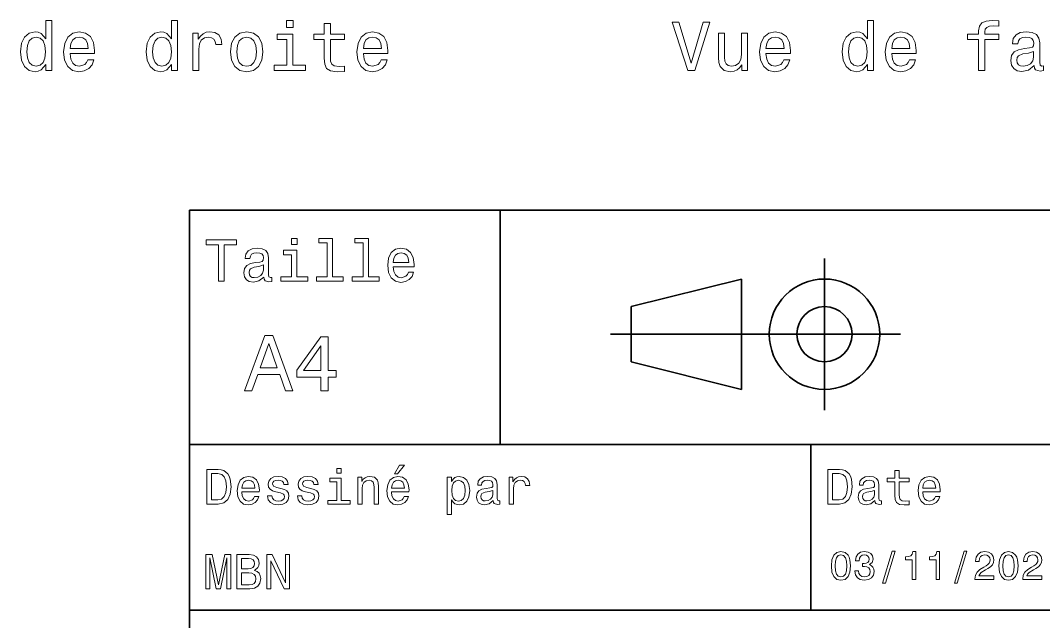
# Model space of a CAD drawing. Extents: x 0 to 297, y 0 to 210.
# Drawn here: x 84.7 to 158.9, y 40.2 to 83.7 of the extents above; entities that cross this region are included whole.
import ezdxf

# ---------------------------------------------------------------- set-up
doc = ezdxf.new("R2010")
doc.units = 0

msp = doc.modelspace()

# ---------------------------------------------------------------- linework, layer by layer
at = {"color": 7, "lineweight": 35}
for p, q in [((97, 10), (97, 70)), ((97, 70), (287, 70)), ((127.5, 61), (148.5, 61)), ((97, 53), (162, 53)), ((97, 41), (162, 41))]:
    msp.add_line(p, q, dxfattribs=at)
at = {"color": 7, "lineweight": 35, "ltscale": 0.425}
msp.add_line((119.5, 53), (119.5, 70), dxfattribs=at)
at = {"color": 7, "lineweight": 35, "ltscale": 0.275}
msp.add_line((143, 55.5), (143, 66.5), dxfattribs=at)
at = {"color": 7, "lineweight": 35, "ltscale": 0.206155}
for p, q in [((129, 63), (137, 65)), ((137, 57), (129, 59))]:
    msp.add_line(p, q, dxfattribs=at)
at = {"color": 7, "lineweight": 35, "ltscale": 0.2}
msp.add_line((137, 65), (137, 57), dxfattribs=at)
at = {"color": 7, "lineweight": 35, "ltscale": 0.1}
msp.add_line((129, 59), (129, 63), dxfattribs=at)
at = {"color": 7, "lineweight": 35, "ltscale": 0.3}
msp.add_line((142, 41), (142, 53), dxfattribs=at)
at = {"color": 7, "lineweight": 13}
for points in [[(86.577972, 80.542397), (86.577972, 80.12381), (87.021774, 80.12381), (87.021774, 83.74485), (86.583008, 83.74485), (86.583008, 82.41848), (86.245117, 82.801765), (86.038345, 82.89254), (85.801315, 82.927841), (85.372635, 82.826981), (85.039787, 82.544556), (84.822922, 82.090668), (84.747276, 81.480438), (84.822922, 80.870209), (85.039787, 80.41127), (85.372635, 80.12381), (85.801315, 80.027992), (86.038345, 80.063293), (86.25016, 80.154068)], [(95.686035, 80.542397), (95.686035, 80.12381), (96.129845, 80.12381), (96.129845, 83.74485), (95.691086, 83.74485), (95.691086, 82.41848), (95.353188, 82.801765), (95.146416, 82.89254), (94.909378, 82.927841), (94.480705, 82.826981), (94.147858, 82.544556), (93.931, 82.090668), (93.855347, 81.480438), (93.931, 80.870209), (94.147858, 80.41127), (94.480705, 80.12381), (94.909378, 80.027992), (95.146416, 80.063293), (95.358231, 80.154068)], [(104.501602, 83.74485), (104.032578, 83.74485), (104.032578, 83.240524), (104.501602, 83.240524)], [(106.760963, 82.363007), (106.760963, 81.006378), (106.791222, 80.567612), (106.932434, 80.265022), (107.214859, 80.088509), (107.693962, 80.027992), (108.21846, 80.053207), (108.21846, 80.436493), (107.835175, 80.406227), (107.487183, 80.446579), (107.300591, 80.572655), (107.219894, 80.78447), (107.204773, 81.082024), (107.204773, 82.363007), (108.21846, 82.363007), (108.21846, 82.741241), (107.204773, 82.741241), (107.204773, 83.533035), (106.760963, 83.533035), (106.760963, 82.741241), (105.994392, 82.741241), (105.994392, 82.363007)], [(134.222336, 83.628853), (133.344803, 80.648308), (132.442078, 83.628853), (131.962967, 83.628853), (133.092651, 80.12381), (133.59697, 80.12381), (134.701431, 83.628853)], [(146.109222, 80.542397), (146.109222, 80.12381), (146.553024, 80.12381), (146.553024, 83.74485), (146.114258, 83.74485), (146.114258, 82.41848), (145.776367, 82.801765), (145.569595, 82.89254), (145.332565, 82.927841), (144.903885, 82.826981), (144.57103, 82.544556), (144.354172, 82.090668), (144.278534, 81.480438), (144.354172, 80.870209), (144.57103, 80.41127), (144.903885, 80.12381), (145.332565, 80.027992), (145.569595, 80.063293), (145.781403, 80.154068)], [(154.168304, 82.363007), (154.168304, 80.12381), (154.612106, 80.12381), (154.612106, 82.363007), (155.620743, 82.363007), (155.620743, 82.741241), (154.612106, 82.741241), (154.612106, 82.907669), (154.6474, 83.109398), (154.763397, 83.245567), (154.960083, 83.326256), (155.242508, 83.356522), (155.620743, 83.336349), (155.620743, 83.719635), (155.141632, 83.74485), (154.707916, 83.699455), (154.405334, 83.563293), (154.22377, 83.326256), (154.168304, 82.988365), (154.168304, 82.741241), (153.356339, 82.741241), (153.356339, 82.363007)], [(85.876961, 82.529427), (86.169464, 82.458824), (86.391373, 82.262138), (86.522491, 81.934326), (86.572922, 81.480438), (86.522491, 81.021507), (86.391373, 80.693695), (86.169464, 80.491966), (85.876961, 80.426407), (85.599579, 80.491966), (85.387764, 80.693695), (85.246559, 81.02655), (85.201164, 81.480438), (85.246559, 81.929283), (85.387764, 82.257095), (85.599579, 82.458824)], [(88.338058, 81.349312), (90.113274, 81.349312), (90.118317, 81.556084), (90.037621, 82.136055), (89.81572, 82.569778), (89.462692, 82.832024), (88.993675, 82.927841), (88.534744, 82.826981), (88.181717, 82.544556), (87.954773, 82.085625), (87.874077, 81.480438), (87.94973, 80.860123), (88.176674, 80.406227), (88.524658, 80.12381), (88.978546, 80.027992), (89.371918, 80.093552), (89.694687, 80.265022), (89.931717, 80.537354), (90.067886, 80.900467), (89.62912, 80.900467), (89.538345, 80.698738), (89.407219, 80.54744), (89.034019, 80.426407), (88.746559, 80.48188), (88.529694, 80.658394), (88.388489, 80.945854), (88.338058, 81.334183)], [(88.338058, 81.722511), (88.393532, 82.070496), (88.529694, 82.327698), (88.736465, 82.484039), (89.008804, 82.539513), (89.276093, 82.484039), (89.482864, 82.327698), (89.608948, 82.070496), (89.654335, 81.722511)], [(94.985031, 82.529427), (95.277542, 82.458824), (95.499435, 82.262138), (95.630562, 81.934326), (95.681, 81.480438), (95.630562, 81.021507), (95.499435, 80.693695), (95.277542, 80.491966), (94.985031, 80.426407), (94.707657, 80.491966), (94.495834, 80.693695), (94.35463, 81.02655), (94.309235, 81.480438), (94.35463, 81.929283), (94.495834, 82.257095), (94.707657, 82.458824)], [(97.22422, 80.12381), (97.66803, 80.12381), (97.66803, 81.672081), (97.713417, 82.04528), (97.849579, 82.312569), (98.071487, 82.473953), (98.369034, 82.529427), (98.590935, 82.494125), (98.757362, 82.393265), (98.858231, 82.221794), (98.893532, 81.989807), (99.342377, 81.989807), (99.28186, 82.398308), (99.115433, 82.690811), (98.838058, 82.867325), (98.459816, 82.927841), (98.202606, 82.887497), (97.980705, 82.786636), (97.784019, 82.615166), (97.627678, 82.383179), (97.627678, 82.832024), (97.22422, 82.832024)], [(99.962692, 81.475395), (100.043388, 80.860123), (100.275375, 80.406227), (100.643532, 80.12381), (101.137764, 80.027992), (101.626961, 80.12381), (101.995117, 80.401184), (102.227104, 80.85508), (102.312836, 81.475395), (102.227104, 82.090668), (101.995117, 82.549599), (101.626961, 82.826981), (101.137764, 82.927841), (100.643532, 82.826981), (100.275375, 82.544556), (100.043388, 82.090668)], [(100.41658, 81.480438), (100.461975, 81.934326), (100.60318, 82.262138), (100.830132, 82.463867), (101.137764, 82.53447), (101.440361, 82.463867), (101.667305, 82.267181), (101.808517, 81.934326), (101.858948, 81.480438), (101.808517, 81.021507), (101.667305, 80.688652), (101.440361, 80.486923), (101.137764, 80.421364), (100.830132, 80.486923), (100.60318, 80.688652), (100.461975, 81.021507)], [(104.486465, 80.497009), (104.486465, 82.741241), (103.346695, 82.741241), (103.346695, 82.363007), (104.042664, 82.363007), (104.042664, 80.497009), (103.134888, 80.497009), (103.134888, 80.12381), (105.404335, 80.12381), (105.404335, 80.497009)], [(109.59021, 81.349312), (111.365433, 81.349312), (111.370468, 81.556084), (111.28978, 82.136055), (111.067879, 82.569778), (110.714851, 82.832024), (110.245834, 82.927841), (109.786896, 82.826981), (109.433868, 82.544556), (109.206924, 82.085625), (109.126236, 81.480438), (109.201889, 80.860123), (109.428833, 80.406227), (109.77681, 80.12381), (110.230698, 80.027992), (110.624077, 80.093552), (110.946838, 80.265022), (111.183868, 80.537354), (111.320038, 80.900467), (110.881279, 80.900467), (110.790497, 80.698738), (110.659378, 80.54744), (110.286179, 80.426407), (109.998718, 80.48188), (109.78186, 80.658394), (109.64064, 80.945854), (109.59021, 81.334183)], [(109.59021, 81.722511), (109.645691, 82.070496), (109.78186, 82.327698), (109.988632, 82.484039), (110.260963, 82.539513), (110.528259, 82.484039), (110.735031, 82.327698), (110.861107, 82.070496), (110.906494, 81.722511)], [(137.424774, 82.832024), (136.980972, 82.832024), (136.980972, 81.268623), (136.930542, 80.90551), (136.784286, 80.643265), (136.557343, 80.48188), (136.259796, 80.43145), (136.022766, 80.471794), (135.87146, 80.592827), (135.785736, 80.799599), (135.765564, 81.09211), (135.765564, 82.832024), (135.321747, 82.832024), (135.321747, 81.051765), (135.336884, 80.693695), (135.432709, 80.396141), (135.72522, 80.12381), (136.194229, 80.027992), (136.446396, 80.063293), (136.663254, 80.154068), (136.849854, 80.31041), (137.001144, 80.537354), (137.001144, 80.12381), (137.424774, 80.12381)], [(138.76123, 81.349312), (140.536453, 81.349312), (140.541489, 81.556084), (140.4608, 82.136055), (140.238907, 82.569778), (139.88588, 82.832024), (139.416855, 82.927841), (138.957916, 82.826981), (138.604889, 82.544556), (138.377945, 82.085625), (138.297256, 81.480438), (138.37291, 80.860123), (138.599854, 80.406227), (138.94783, 80.12381), (139.401733, 80.027992), (139.795105, 80.093552), (140.117859, 80.265022), (140.354889, 80.537354), (140.491058, 80.900467), (140.052307, 80.900467), (139.961517, 80.698738), (139.830399, 80.54744), (139.457199, 80.426407), (139.169739, 80.48188), (138.952881, 80.658394), (138.811661, 80.945854), (138.76123, 81.334183)], [(138.76123, 81.722511), (138.816711, 82.070496), (138.952881, 82.327698), (139.159653, 82.484039), (139.431992, 82.539513), (139.69928, 82.484039), (139.906052, 82.327698), (140.032135, 82.070496), (140.077515, 81.722511)], [(145.408203, 82.529427), (145.700714, 82.458824), (145.922623, 82.262138), (146.053741, 81.934326), (146.104172, 81.480438), (146.053741, 81.021507), (145.922623, 80.693695), (145.700714, 80.491966), (145.408203, 80.426407), (145.130829, 80.491966), (144.919022, 80.693695), (144.777802, 81.02655), (144.732422, 81.480438), (144.777802, 81.929283), (144.919022, 82.257095), (145.130829, 82.458824)], [(147.869308, 81.349312), (149.644516, 81.349312), (149.649567, 81.556084), (149.568878, 82.136055), (149.34697, 82.569778), (148.993942, 82.832024), (148.524933, 82.927841), (148.065994, 82.826981), (147.712967, 82.544556), (147.486023, 82.085625), (147.405334, 81.480438), (147.480972, 80.860123), (147.707916, 80.406227), (148.055908, 80.12381), (148.509796, 80.027992), (148.903168, 80.093552), (149.225937, 80.265022), (149.462967, 80.537354), (149.599136, 80.900467), (149.16037, 80.900467), (149.069595, 80.698738), (148.938477, 80.54744), (148.565277, 80.426407), (148.277802, 80.48188), (148.060944, 80.658394), (147.919739, 80.945854), (147.869308, 81.334183)], [(147.869308, 81.722511), (147.924774, 82.070496), (148.060944, 82.327698), (148.267715, 82.484039), (148.540054, 82.539513), (148.807343, 82.484039), (149.014114, 82.327698), (149.140198, 82.070496), (149.185593, 81.722511)], [(158.19783, 80.476837), (158.19783, 80.461708), (158.223053, 80.290237), (158.298706, 80.169197), (158.616425, 80.07338), (158.863541, 80.113724), (158.863541, 80.456665), (158.757629, 80.441536), (158.616425, 80.507095), (158.591202, 80.708824), (158.591202, 82.11084), (158.530685, 82.46891), (158.354172, 82.721069), (158.046539, 82.872368), (157.612823, 82.927841), (157.189194, 82.867325), (156.876511, 82.695854), (156.679825, 82.428566), (156.614258, 82.075539), (156.614258, 82.04528), (157.01268, 82.04528), (157.047974, 82.257095), (157.158936, 82.408394), (157.340485, 82.499168), (157.597687, 82.53447), (157.844818, 82.509254), (158.021317, 82.433609), (158.127228, 82.302483), (158.162537, 82.120926), (158.142365, 81.909111), (158.061676, 81.803207), (157.85994, 81.752769), (157.481689, 81.712425), (157.047974, 81.621651), (156.740341, 81.460266), (156.558792, 81.208107), (156.503311, 80.834908), (156.553741, 80.502052), (156.710083, 80.254936), (156.96225, 80.098595), (157.310226, 80.043121), (157.779251, 80.149025)], [(158.1474, 81.071938), (158.086884, 80.809692), (157.925507, 80.607956), (157.683426, 80.476837), (157.38588, 80.43145), (157.194229, 80.456665), (157.05806, 80.537354), (156.972336, 80.678566), (156.947113, 80.875252), (156.967285, 81.051765), (157.047974, 81.177841), (157.370743, 81.319054), (157.779251, 81.37957), (158.1474, 81.50061)], [(99.102303, 64.837173), (99.5, 64.837173), (99.5, 67.47406), (100.407784, 67.47406), (100.407784, 67.837173), (98.190201, 67.837173), (98.190201, 67.47406), (99.102303, 67.47406)], [(104.786743, 67.940918), (104.384727, 67.940918), (104.384727, 67.508644), (104.786743, 67.508644)], [(106.969742, 67.621033), (106.969742, 65.157059), (106.187317, 65.157059), (106.187317, 64.837173), (108.128242, 64.837173), (108.128242, 65.157059), (107.350143, 65.157059), (107.350143, 67.940918), (106.373199, 67.940918), (106.373199, 67.621033)], [(109.572044, 67.621033), (109.572044, 65.157059), (108.789627, 65.157059), (108.789627, 64.837173), (110.730545, 64.837173), (110.730545, 65.157059), (109.952454, 65.157059), (109.952454, 67.940918), (108.975502, 67.940918), (108.975502, 67.621033)], [(102.387611, 65.139771), (102.387611, 65.126801), (102.409225, 64.979828), (102.47406, 64.876076), (102.746399, 64.793945), (102.958214, 64.828529), (102.958214, 65.122475), (102.867432, 65.109505), (102.746399, 65.165703), (102.724785, 65.338615), (102.724785, 66.540344), (102.672913, 66.84726), (102.521614, 67.0634), (102.257927, 67.193085), (101.886169, 67.240631), (101.523056, 67.188759), (101.255043, 67.041786), (101.086456, 66.812675), (101.030258, 66.510086), (101.030258, 66.484146), (101.371758, 66.484146), (101.402016, 66.665703), (101.497116, 66.795387), (101.65274, 66.873199), (101.873199, 66.903458), (102.085014, 66.881844), (102.236313, 66.817001), (102.327087, 66.704605), (102.357346, 66.548988), (102.340057, 66.367432), (102.270897, 66.276657), (102.097984, 66.233429), (101.773773, 66.198845), (101.402016, 66.121033), (101.138329, 65.982704), (100.982712, 65.766571), (100.935158, 65.446686), (100.978386, 65.161385), (101.112389, 64.949562), (101.328529, 64.815559), (101.626801, 64.768013), (102.028816, 64.858788)], [(104.773773, 65.157059), (104.773773, 67.080688), (103.796829, 67.080688), (103.796829, 66.756485), (104.393372, 66.756485), (104.393372, 65.157059), (103.615273, 65.157059), (103.615273, 64.837173), (105.560516, 64.837173), (105.560516, 65.157059)], [(111.750717, 65.887604), (113.272339, 65.887604), (113.276657, 66.064842), (113.207497, 66.561958), (113.017288, 66.933716), (112.714699, 67.158501), (112.312683, 67.240631), (111.919312, 67.154175), (111.616714, 66.912102), (111.422188, 66.51873), (111.353027, 66), (111.41787, 65.4683), (111.612396, 65.079247), (111.91066, 64.837173), (112.299713, 64.755043), (112.636887, 64.811234), (112.913544, 64.958214), (113.116714, 65.191643), (113.233429, 65.502876), (112.857346, 65.502876), (112.779541, 65.329971), (112.667145, 65.200287), (112.34726, 65.096542), (112.100868, 65.144089), (111.914986, 65.295387), (111.793945, 65.541786), (111.750717, 65.874634)], [(111.750717, 66.207489), (111.798271, 66.50576), (111.914986, 66.726219), (112.092216, 66.860229), (112.325653, 66.907776), (112.554756, 66.860229), (112.731987, 66.726219), (112.840057, 66.50576), (112.878967, 66.207489)], [(102.344383, 65.649857), (102.292511, 65.425072), (102.154182, 65.252159), (101.946686, 65.139771), (101.691643, 65.100861), (101.527374, 65.122475), (101.41066, 65.191643), (101.337173, 65.312675), (101.315559, 65.481262), (101.332855, 65.632561), (101.402016, 65.740631), (101.678673, 65.861671), (102.028816, 65.913544), (102.344383, 66.017288)], [(100.982712, 56.9049), (101.51297, 56.9049), (101.933716, 58.080692), (103.530258, 58.080692), (103.951012, 56.9049), (104.492798, 56.9049), (103.028816, 60.910664), (102.440926, 60.910664)], [(106.521614, 56.9049), (107.040344, 56.9049), (107.040344, 57.896255), (107.610954, 57.896255), (107.610954, 58.357349), (107.040344, 58.357349), (107.040344, 60.818443), (106.515854, 60.818443), (104.763687, 58.403458), (104.763687, 57.896255), (106.521614, 57.896255)], [(102.118156, 58.570606), (102.734871, 60.334293), (103.351585, 58.570606)], [(105.247841, 58.357349), (106.521614, 60.149857), (106.521614, 58.357349)], [(99.080688, 51.190563), (98.248558, 51.190563), (98.248558, 48.690563), (99.080688, 48.690563), (99.473343, 48.769814), (99.765129, 49.011169), (99.945244, 49.40382), (100.010086, 49.940563), (99.952446, 50.488113), (99.880402, 50.70425), (99.779541, 50.877163), (99.487755, 51.111313), (99.296829, 51.168949)], [(107.992798, 51.27702), (107.657784, 51.27702), (107.657784, 50.916786), (107.992798, 50.916786)], [(111.84726, 50.88797), (112.059799, 50.88797), (112.560516, 51.500362), (112.207489, 51.500362)], [(144.080688, 51.190563), (143.248566, 51.190563), (143.248566, 48.690563), (144.080688, 48.690563), (144.473343, 48.769814), (144.765137, 49.011169), (144.945251, 49.40382), (145.010086, 49.940563), (144.952454, 50.488113), (144.880402, 50.70425), (144.779541, 50.877163), (144.487747, 51.111313), (144.296829, 51.168949)], [(99.055473, 50.891571), (99.329254, 50.837536), (99.516571, 50.671829), (99.628242, 50.376442), (99.664268, 49.940563), (99.624641, 49.519093), (99.51297, 49.223705), (99.322044, 49.047192), (99.055473, 48.989555), (98.583572, 48.989555), (98.583572, 50.891571)], [(100.784584, 49.565922), (102.052597, 49.565922), (102.056198, 49.713619), (101.998558, 50.127884), (101.840057, 50.437683), (101.587898, 50.625), (101.252884, 50.693443), (100.925072, 50.621399), (100.672913, 50.41967), (100.510803, 50.091862), (100.453171, 49.659584), (100.507202, 49.216499), (100.669312, 48.892292), (100.91787, 48.690563), (101.242073, 48.62212), (101.523056, 48.668949), (101.753601, 48.791428), (101.922913, 48.98595), (102.020172, 49.245319), (101.706772, 49.245319), (101.64193, 49.101227), (101.548271, 48.993156), (101.2817, 48.9067), (101.07637, 48.946327), (100.921471, 49.072407), (100.820602, 49.27774), (100.784584, 49.555115)], [(100.784584, 49.832493), (100.824211, 50.081055), (100.921471, 50.264771), (101.069168, 50.376442), (101.263687, 50.416069), (101.454613, 50.376442), (101.602303, 50.264771), (101.69236, 50.081055), (101.724785, 49.832493)], [(103.623199, 49.818085), (103.317001, 49.890129), (103.090057, 49.972984), (103.014412, 50.142292), (103.036026, 50.261169), (103.111671, 50.347622), (103.234146, 50.401657), (103.41066, 50.423271), (103.579971, 50.401657), (103.713257, 50.336815), (103.799713, 50.239555), (103.835732, 50.109871), (104.145531, 50.109871), (104.145531, 50.117077), (104.091499, 50.351227), (103.943802, 50.534943), (103.713257, 50.650219), (103.41066, 50.693443), (103.104469, 50.650219), (102.881126, 50.531342), (102.740631, 50.354828), (102.697403, 50.131485), (102.729828, 49.915348), (102.830688, 49.76405), (102.996399, 49.655983), (103.237755, 49.580334), (103.590775, 49.493877), (103.806915, 49.40382), (103.864555, 49.331772), (103.886169, 49.223705), (103.853745, 49.09042), (103.767288, 48.989555), (103.626801, 48.924713), (103.439484, 48.903099), (103.241356, 48.924713), (103.09726, 49.000362), (103, 49.122841), (102.960373, 49.292149), (102.654175, 49.292149), (102.704613, 49.003963), (102.852303, 48.795029), (103.086456, 48.668949), (103.41066, 48.62212), (103.749283, 48.668949), (103.997841, 48.795029), (104.149139, 48.996758), (104.203171, 49.259727), (104.163544, 49.486671), (104.051872, 49.641571), (103.868156, 49.742435)], [(105.791786, 49.818085), (105.485588, 49.890129), (105.258644, 49.972984), (105.182999, 50.142292), (105.204613, 50.261169), (105.280258, 50.347622), (105.40274, 50.401657), (105.579254, 50.423271), (105.748558, 50.401657), (105.881844, 50.336815), (105.9683, 50.239555), (106.004326, 50.109871), (106.314117, 50.109871), (106.314117, 50.117077), (106.260086, 50.351227), (106.112396, 50.534943), (105.881844, 50.650219), (105.579254, 50.693443), (105.273056, 50.650219), (105.049713, 50.531342), (104.909225, 50.354828), (104.865997, 50.131485), (104.898415, 49.915348), (104.999283, 49.76405), (105.164986, 49.655983), (105.406342, 49.580334), (105.759369, 49.493877), (105.975502, 49.40382), (106.033142, 49.331772), (106.054756, 49.223705), (106.022339, 49.09042), (105.935883, 48.989555), (105.795387, 48.924713), (105.60807, 48.903099), (105.409943, 48.924713), (105.265854, 49.000362), (105.168587, 49.122841), (105.12896, 49.292149), (104.822769, 49.292149), (104.873199, 49.003963), (105.020897, 48.795029), (105.255043, 48.668949), (105.579254, 48.62212), (105.91787, 48.668949), (106.166428, 48.795029), (106.317726, 48.996758), (106.371758, 49.259727), (106.33213, 49.486671), (106.220459, 49.641571), (106.036743, 49.742435)], [(107.981987, 48.957134), (107.981987, 50.560158), (107.16787, 50.560158), (107.16787, 50.289986), (107.664986, 50.289986), (107.664986, 48.957134), (107.016571, 48.957134), (107.016571, 48.690563), (108.637611, 48.690563), (108.637611, 48.957134)], [(109.181557, 48.690563), (109.498558, 48.690563), (109.498558, 49.807278), (109.530983, 50.063042), (109.635445, 50.250362), (109.797546, 50.365635), (110.013687, 50.408863), (110.1866, 50.372841), (110.29467, 50.275578), (110.348701, 50.113472), (110.366714, 49.897335), (110.366714, 48.690563), (110.683716, 48.690563), (110.683716, 49.962177), (110.669312, 50.217941), (110.604469, 50.430477), (110.39193, 50.625), (110.060516, 50.693443), (109.876801, 50.668228), (109.721901, 50.599785), (109.588615, 50.484512), (109.484146, 50.329613), (109.484146, 50.625), (109.181557, 50.625)], [(111.627518, 49.565922), (112.895531, 49.565922), (112.899132, 49.713619), (112.841499, 50.127884), (112.682999, 50.437683), (112.430832, 50.625), (112.095825, 50.693443), (111.768013, 50.621399), (111.515854, 50.41967), (111.353745, 50.091862), (111.296112, 49.659584), (111.350143, 49.216499), (111.512245, 48.892292), (111.760803, 48.690563), (112.085014, 48.62212), (112.365997, 48.668949), (112.596542, 48.791428), (112.765854, 48.98595), (112.863113, 49.245319), (112.549713, 49.245319), (112.484871, 49.101227), (112.391212, 48.993156), (112.124641, 48.9067), (111.919312, 48.946327), (111.764412, 49.072407), (111.663544, 49.27774), (111.627518, 49.555115)], [(111.627518, 49.832493), (111.667145, 50.081055), (111.764412, 50.264771), (111.912102, 50.376442), (112.106628, 50.416069), (112.297546, 50.376442), (112.445244, 50.264771), (112.535301, 50.081055), (112.567726, 49.832493)], [(115.986313, 50.326012), (115.986313, 50.625), (115.669312, 50.625), (115.669312, 47.941284), (115.986313, 47.941284), (115.986313, 48.98595), (116.097984, 48.816643), (116.22406, 48.704971), (116.541069, 48.62212), (116.843658, 48.690563), (117.081413, 48.895893), (117.236313, 49.2201), (117.293945, 49.659584), (117.236313, 50.095463), (117.081413, 50.41967), (116.843658, 50.621399), (116.541069, 50.693443), (116.368156, 50.671829), (116.220459, 50.603386), (116.094383, 50.488113)], [(116.48703, 48.9067), (116.274498, 48.953533), (116.119598, 49.097622), (116.022339, 49.331772), (115.989914, 49.659584), (116.022339, 49.983791), (116.119598, 50.217941), (116.274498, 50.358429), (116.48703, 50.408863), (116.681557, 50.358429), (116.836456, 50.21434), (116.933716, 49.98019), (116.969742, 49.659584), (116.933716, 49.335377), (116.836456, 49.097622), (116.681557, 48.953533)], [(119.005043, 48.942726), (119.005043, 48.931919), (119.023056, 48.809441), (119.077087, 48.722984), (119.304031, 48.654541), (119.480545, 48.683357), (119.480545, 48.928314), (119.4049, 48.917507), (119.304031, 48.96434), (119.286026, 49.108429), (119.286026, 50.109871), (119.242798, 50.365635), (119.116714, 50.54575), (118.896973, 50.65382), (118.587173, 50.693443), (118.284584, 50.650219), (118.061241, 50.52774), (117.920746, 50.336815), (117.873917, 50.084656), (117.873917, 50.063042), (118.158501, 50.063042), (118.183716, 50.21434), (118.26297, 50.322407), (118.392654, 50.387249), (118.57637, 50.412464), (118.752884, 50.394455), (118.878967, 50.34042), (118.954613, 50.246758), (118.979828, 50.117077), (118.965416, 49.965778), (118.907784, 49.890129), (118.763687, 49.854107), (118.493515, 49.825291), (118.183716, 49.760448), (117.963974, 49.645176), (117.834297, 49.465057), (117.79467, 49.19849), (117.830688, 48.960735), (117.942368, 48.784222), (118.122482, 48.67255), (118.37104, 48.632927), (118.706055, 48.708576)], [(120.143372, 48.690563), (120.460373, 48.690563), (120.460373, 49.796471), (120.492798, 50.063042), (120.590057, 50.253963), (120.748558, 50.369236), (120.961098, 50.408863), (121.119598, 50.383648), (121.238472, 50.3116), (121.310516, 50.189121), (121.335739, 50.023415), (121.656342, 50.023415), (121.613113, 50.315205), (121.49424, 50.524136), (121.296112, 50.650219), (121.02594, 50.693443), (120.842224, 50.664627), (120.683716, 50.592579), (120.543228, 50.4701), (120.431557, 50.304398), (120.431557, 50.625), (120.143372, 50.625)], [(144.055481, 50.891571), (144.329254, 50.837536), (144.516571, 50.671829), (144.628235, 50.376442), (144.664261, 49.940563), (144.624634, 49.519093), (144.51297, 49.223705), (144.322052, 49.047192), (144.055481, 48.989555), (143.583572, 48.989555), (143.583572, 50.891571)], [(146.656342, 48.942726), (146.656342, 48.931919), (146.674347, 48.809441), (146.728394, 48.722984), (146.955338, 48.654541), (147.131851, 48.683357), (147.131851, 48.928314), (147.056198, 48.917507), (146.955338, 48.96434), (146.937317, 49.108429), (146.937317, 50.109871), (146.894089, 50.365635), (146.768005, 50.54575), (146.548264, 50.65382), (146.23848, 50.693443), (145.935883, 50.650219), (145.71254, 50.52774), (145.572052, 50.336815), (145.525223, 50.084656), (145.525223, 50.063042), (145.809799, 50.063042), (145.835022, 50.21434), (145.914261, 50.322407), (146.043945, 50.387249), (146.227661, 50.412464), (146.404175, 50.394455), (146.530258, 50.34042), (146.605911, 50.246758), (146.631119, 50.117077), (146.616714, 49.965778), (146.559082, 49.890129), (146.414978, 49.854107), (146.144806, 49.825291), (145.835022, 49.760448), (145.61528, 49.645176), (145.485596, 49.465057), (145.445969, 49.19849), (145.481995, 48.960735), (145.593658, 48.784222), (145.773773, 48.67255), (146.022339, 48.632927), (146.357346, 48.708576)], [(148.100861, 50.289986), (148.100861, 49.320965), (148.122482, 49.007565), (148.223343, 48.791428), (148.425079, 48.665348), (148.767288, 48.62212), (149.141937, 48.640129), (149.141937, 48.913906), (148.868149, 48.892292), (148.619598, 48.921112), (148.486313, 49.011169), (148.42868, 49.162464), (148.417862, 49.375), (148.417862, 50.289986), (149.141937, 50.289986), (149.141937, 50.560158), (148.417862, 50.560158), (148.417862, 51.125721), (148.100861, 51.125721), (148.100861, 50.560158), (147.553314, 50.560158), (147.553314, 50.289986)], [(150.121765, 49.565922), (151.389771, 49.565922), (151.393372, 49.713619), (151.335739, 50.127884), (151.177231, 50.437683), (150.925079, 50.625), (150.590057, 50.693443), (150.262253, 50.621399), (150.010086, 50.41967), (149.847977, 50.091862), (149.790344, 49.659584), (149.844376, 49.216499), (150.006485, 48.892292), (150.255051, 48.690563), (150.579254, 48.62212), (150.860229, 48.668949), (151.090775, 48.791428), (151.260086, 48.98595), (151.357346, 49.245319), (151.043945, 49.245319), (150.979111, 49.101227), (150.885452, 48.993156), (150.618881, 48.9067), (150.413544, 48.946327), (150.258652, 49.072407), (150.157776, 49.27774), (150.121765, 49.555115)], [(150.121765, 49.832493), (150.161377, 50.081055), (150.258652, 50.264771), (150.406342, 50.376442), (150.600861, 50.416069), (150.791794, 50.376442), (150.939484, 50.264771), (151.029541, 50.081055), (151.061966, 49.832493)], [(118.969025, 49.367798), (118.925797, 49.180477), (118.810516, 49.036385), (118.637611, 48.942726), (118.425072, 48.910305), (118.288185, 48.928314), (118.190926, 48.98595), (118.129684, 49.086815), (118.111671, 49.227306), (118.126083, 49.353386), (118.183716, 49.443443), (118.414268, 49.544312), (118.706055, 49.587536), (118.969025, 49.673992)], [(146.620316, 49.367798), (146.577087, 49.180477), (146.461823, 49.036385), (146.28891, 48.942726), (146.07637, 48.910305), (145.939484, 48.928314), (145.842224, 48.98595), (145.780975, 49.086815), (145.76297, 49.227306), (145.777374, 49.353386), (145.835022, 49.443443), (146.065567, 49.544312), (146.357346, 49.587536), (146.620316, 49.673992)], [(143.498566, 44.201729), (143.541794, 43.749279), (143.677231, 43.426514), (143.893372, 43.230549), (144.193085, 43.167149), (144.489914, 43.230549), (144.706055, 43.426514), (144.838623, 43.749279), (144.884735, 44.201729), (144.838623, 44.651299), (144.783859, 44.829971), (144.706055, 44.976948), (144.489914, 45.172913), (144.193085, 45.239193), (143.893372, 45.172913), (143.677231, 44.974064), (143.541794, 44.651299)], [(145.201736, 43.853027), (145.201736, 43.832855), (145.247849, 43.556198), (145.383286, 43.348705), (145.596542, 43.216141), (145.878967, 43.167149), (146.17868, 43.216141), (146.403458, 43.342941), (146.547562, 43.54467), (146.599426, 43.804035), (146.57637, 43.974064), (146.51297, 44.112392), (146.409225, 44.219021), (146.270905, 44.296829), (146.458221, 44.45245), (146.524506, 44.700291), (146.481277, 44.925072), (146.357361, 45.0951), (146.155624, 45.201729), (145.878967, 45.239193), (145.619598, 45.193085), (145.420761, 45.066284), (145.291077, 44.864555), (145.247849, 44.596542), (145.247849, 44.57637), (145.504333, 44.57637), (145.52739, 44.760807), (145.60231, 44.893372), (145.723343, 44.974064), (145.893372, 45.002884), (146.043228, 44.979828), (146.15274, 44.919308), (146.219025, 44.821327), (146.244965, 44.688763), (146.219025, 44.54755), (146.149857, 44.45245), (146.028824, 44.394814), (145.864563, 44.377522), (145.752167, 44.380405), (145.752167, 44.15274), (145.893372, 44.158501), (146.074936, 44.132565), (146.210373, 44.0634), (146.291077, 43.951008), (146.319885, 43.804035), (146.288193, 43.63689), (146.20462, 43.51297), (146.072052, 43.435158), (145.896255, 43.409222), (145.714706, 43.438042), (145.582138, 43.524498), (145.498566, 43.662827), (145.466858, 43.853027)], [(147.213257, 42.956772), (147.412109, 42.956772), (148.109512, 45.279541), (147.907791, 45.279541)], [(149.345825, 43.224785), (149.608078, 43.224785), (149.608078, 45.239193), (149.412109, 45.239193), (149.360229, 45.0634), (149.256485, 44.945248), (149.097992, 44.876083), (148.878967, 44.853027), (148.878967, 44.648415), (149.345825, 44.648415)], [(151.080688, 43.224785), (151.342941, 43.224785), (151.342941, 45.239193), (151.146973, 45.239193), (151.095108, 45.0634), (150.991364, 44.945248), (150.832855, 44.876083), (150.613831, 44.853027), (150.613831, 44.648415), (151.080688, 44.648415)], [(152.417877, 42.956772), (152.616714, 42.956772), (153.314133, 45.279541), (153.112396, 45.279541)], [(153.899139, 43.224785), (155.273773, 43.224785), (155.273773, 43.472622), (154.187317, 43.472622), (154.247849, 43.60807), (154.351593, 43.720463), (154.671478, 43.925072), (154.841507, 44.011528), (155.031708, 44.135448), (155.167145, 44.279541), (155.244965, 44.44957), (155.273773, 44.642651), (155.224792, 44.884727), (155.08934, 45.074928), (154.881851, 45.195965), (154.613831, 45.239193), (154.337173, 45.190201), (154.126801, 45.054756), (153.991364, 44.838619), (153.945251, 44.553314), (153.945251, 44.51297), (154.207504, 44.51297), (154.207504, 44.536022), (154.233429, 44.731991), (154.311249, 44.876083), (154.435165, 44.9683), (154.599426, 45), (154.766571, 44.971184), (154.890488, 44.899136), (154.971191, 44.786743), (155, 44.645535), (154.979828, 44.51297), (154.925079, 44.400578), (154.832855, 44.302593), (154.706055, 44.216141), (154.536026, 44.12392), (154.253601, 43.945248), (154.054764, 43.755043), (153.9366, 43.524498), (153.899139, 43.233429)], [(155.642654, 44.201729), (155.685883, 43.749279), (155.821335, 43.426514), (156.037476, 43.230549), (156.337173, 43.167149), (156.634003, 43.230549), (156.850143, 43.426514), (156.982712, 43.749279), (157.028824, 44.201729), (156.982712, 44.651299), (156.927963, 44.829971), (156.850143, 44.976948), (156.634003, 45.172913), (156.337173, 45.239193), (156.037476, 45.172913), (155.821335, 44.974064), (155.685883, 44.651299)], [(157.368881, 43.224785), (158.743515, 43.224785), (158.743515, 43.472622), (157.657059, 43.472622), (157.71759, 43.60807), (157.821335, 43.720463), (158.14122, 43.925072), (158.311249, 44.011528), (158.50145, 44.135448), (158.636887, 44.279541), (158.714706, 44.44957), (158.743515, 44.642651), (158.694534, 44.884727), (158.559082, 45.074928), (158.351593, 45.195965), (158.083572, 45.239193), (157.806915, 45.190201), (157.596542, 45.054756), (157.461105, 44.838619), (157.414993, 44.553314), (157.414993, 44.51297), (157.677231, 44.51297), (157.677231, 44.536022), (157.703171, 44.731991), (157.780991, 44.876083), (157.904907, 44.9683), (158.069168, 45), (158.236313, 44.971184), (158.360229, 44.899136), (158.440918, 44.786743), (158.469742, 44.645535), (158.44957, 44.51297), (158.394821, 44.400578), (158.302597, 44.302593), (158.175797, 44.216141), (158.005768, 44.12392), (157.723343, 43.945248), (157.524506, 43.755043), (157.406342, 43.524498), (157.368881, 43.233429)], [(98.183716, 42.530979), (98.461098, 42.530979), (98.461098, 44.80043), (98.929398, 42.530979), (99.239197, 42.530979), (99.703888, 44.80043), (99.703888, 42.530979), (99.984871, 42.530979), (99.984871, 45.030979), (99.545387, 45.030979), (99.084297, 42.826366), (98.626801, 45.030979), (98.183716, 45.030979)], [(101.703171, 43.881844), (101.95533, 44.090778), (102.020172, 44.231266), (102.041786, 44.404179), (101.994957, 44.674351), (101.854469, 44.868874), (101.627518, 44.987751), (101.310516, 45.030979), (100.420746, 45.030979), (100.420746, 42.530979), (101.360954, 42.530979), (101.695969, 42.581413), (101.944527, 42.729107), (102.099426, 42.963257), (102.153458, 43.280258), (102.12104, 43.492794), (102.034584, 43.669308), (101.894089, 43.798992)], [(101.242073, 43.993515), (100.752159, 43.993515), (100.752159, 44.731987), (101.270897, 44.731987), (101.465416, 44.710373), (101.602303, 44.645531), (101.685158, 44.533859), (101.713974, 44.368156), (101.681557, 44.20245), (101.5951, 44.087173), (101.447403, 44.015129)], [(102.600143, 42.530979), (102.899139, 42.530979), (102.899139, 44.580692), (103.857346, 42.530979), (104.242798, 42.530979), (104.242798, 45.030979), (103.940201, 45.030979), (103.940201, 42.981266), (102.992798, 45.030979), (102.600143, 45.030979)], [(143.775223, 44.201729), (143.798279, 44.550434), (143.870316, 44.801155), (144, 44.948128), (144.193085, 45), (144.383286, 44.948128), (144.51297, 44.801155), (144.585022, 44.550434), (144.608078, 44.201729), (144.585022, 43.850143), (144.51297, 43.599426), (144.383286, 43.45245), (144.193085, 43.403458), (144, 43.45245), (143.870316, 43.599426), (143.798279, 43.850143)], [(155.919312, 44.201729), (155.942368, 44.550434), (156.01442, 44.801155), (156.144104, 44.948128), (156.337173, 45), (156.527374, 44.948128), (156.657059, 44.801155), (156.729111, 44.550434), (156.752167, 44.201729), (156.729111, 43.850143), (156.657059, 43.599426), (156.527374, 43.45245), (156.337173, 43.403458), (156.144104, 43.45245), (156.01442, 43.599426), (155.942368, 43.850143)], [(101.321327, 42.829971), (100.752159, 42.829971), (100.752159, 43.690922), (101.288902, 43.690922), (101.515854, 43.665707), (101.677956, 43.590057), (101.775215, 43.460373), (101.80764, 43.273052), (101.775215, 43.074928), (101.685158, 42.938038), (101.533859, 42.855186)]]:
    msp.add_lwpolyline(points, close=True, dxfattribs=at)
at = {"color": 7, "lineweight": 35}
for radius in [4, 2]:
    msp.add_circle((143, 61), radius, dxfattribs=at)

doc.saveas('drawing.dxf')
